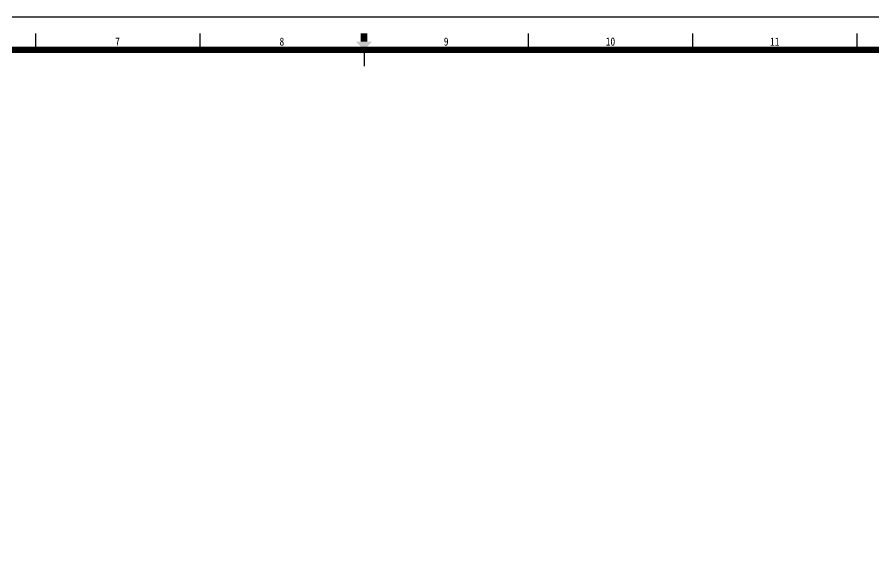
# Model space of a CAD drawing. Extents: x 164940 to 3842273, y 640355 to 1124023.
# Drawn here: x 3646167 to 3665844, y 1110737 to 1123127 of the extents above; entities that cross this region are included whole.
import ezdxf
from ezdxf.enums import TextEntityAlignment as Align

# ---------------------------------------------------------------- set-up
doc = ezdxf.new("R2010")
doc.units = 0
doc.header["$LTSCALE"] = 1000
doc.header["$MEASUREMENT"] = 0
doc.layers.add('-家具', color=33, linetype='Continuous', lineweight=9)
doc.layers.add('TK', color=6, linetype='Continuous')
doc.styles.add('TKZ1', font='SIMHEI.TTF', dxfattribs={"width": 0.7})

# ---------------------------------------------------------------- blocks, each defined once
blk = doc.blocks.new('图框')
for p, q in [((-58108, -445311), (-142208, -445311)), ((-109483, -445811), (-109483, -446311)), ((-104446, -445811), (-104446, -446311)), ((-94371, -445811), (-94371, -446311)), ((-89333, -445811), (-89333, -446311)), ((-84296, -445811), (-84296, -446311)), ((-99408, -446311), (-99408, -446811))]:
    blk.add_line(p, q)
at = {"const_width": 200}
blk.add_lwpolyline([(-99408, -446061), (-99408, -445811)], dxfattribs=at)
blk.add_lwpolyline([(-59108, -446311), (-139708, -446311), (-139708, -503711), (-59108, -503711)], close=True, dxfattribs=at)
blk.add_solid([(-99658, -446061), (-99158, -446061), (-99408, -446311)])
at = {"style": 'TKZ1', "width": 0.85}
for s, p in [('7', (-106965, -446061)), ('8', (-101927, -446061)), ('9', (-96890, -446061)), ('10', (-91852, -446061)), ('11', (-86815, -446061))]:
    blk.add_text(s, height=250, dxfattribs=at).set_placement(p, align=Align.MIDDLE)

msp = doc.modelspace()

# ---------------------------------------------------------------- linework, layer by layer
at = {"layer": '-家具'}
msp.add_lwpolyline([(3623945, 1122378), (3678330, 1122378), (3678330, 1079379), (3623945, 1079379)], close=True, dxfattribs=at)

# ---------------------------------------------------------------- block references
at = {"layer": 'TK', "xscale": 0.7491082046180964, "yscale": 0.749108204501681, "zscale": 0.7491082045191116}
msp.add_blockref('图框', (3728602, 1456713), dxfattribs=at)

doc.saveas('drawing.dxf')
